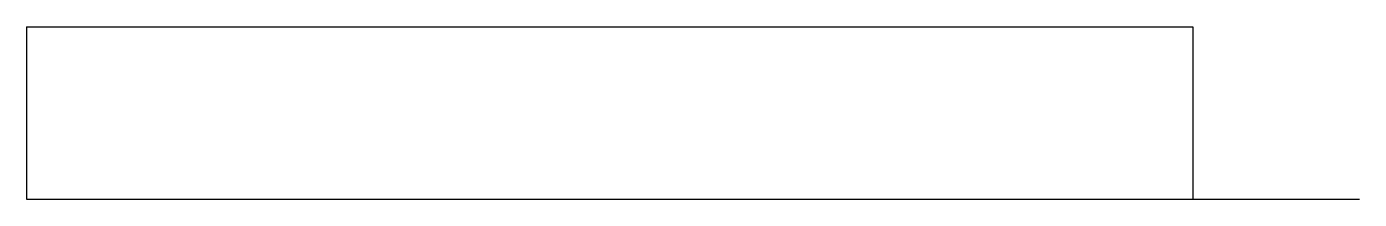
# Model space of a CAD drawing. Extents: x -8312 to -7479, y -2365 to -2257.
import ezdxf

# ---------------------------------------------------------------- set-up
doc = ezdxf.new("R2010")
doc.units = 0
doc.layers.get('0').update_dxf_attribs({"linetype": 'CONTINUOUS'})

msp = doc.modelspace()

# ---------------------------------------------------------------- linework, layer by layer
at = {"linetype": 'CONTINUOUS'}
for p, q in [((-8312.19, -2257.37), (-7583.35, -2257.37)), ((-8312.19, -2257.37), (-8312.19, -2364.92)), ((-7583.35, -2257.37), (-7583.35, -2364.92)), ((-8312.19, -2364.92), (-7583.35, -2364.92)), ((-7944.32, -2364.92), (-7479.32, -2364.92))]:
    msp.add_line(p, q, dxfattribs=at)

doc.saveas('drawing.dxf')
